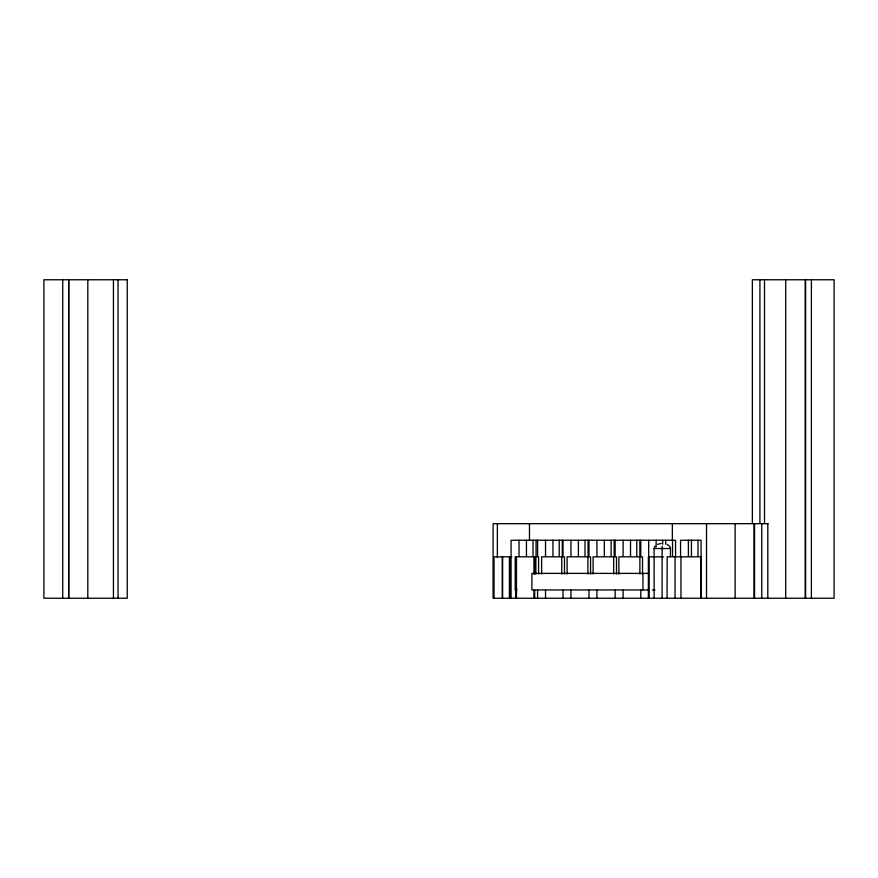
<?xml version="1.0" encoding="UTF-8"?>
<svg xmlns="http://www.w3.org/2000/svg" width="878" height="878" viewBox="0 0 878 878"><rect width="100%" height="100%" fill="white"/><g stroke="black" fill="none" stroke-linecap="round" stroke-linejoin="round"><path stroke-width="1.32" d="M662.144 546.171L662.089 598.236M655.043 546.171L654.121 548.53L654.121 598.236M657.534 544.338L661.244 543.416M768.02 523.672L493.085 523.672L493.085 598.236L834.1 598.236L834.1 279.764L752.358 279.764L752.358 523.068M653.989 548.53L670.485 548.53L670.408 556.586M511.918 556.817L494.018 556.817L494.018 598.236M663.647 556.817L648.37 556.817L648.37 598.236M648.677 573.389L531.903 573.389L531.903 589.961L648.677 589.961M517.032 589.961L515.199 589.961L515.199 556.817L538.587 556.817L538.587 574.047M652.431 589.961L655.054 589.961M667.225 544.338L670.101 546.928M670.309 547.718L670.408 548.53M811.393 279.764L811.393 598.236M805.62 279.764L805.62 598.236M805.203 279.764L805.203 598.236M785.711 279.764L785.711 598.236M767.811 523.672L767.811 598.236M764.497 279.764L764.497 523.068M761.753 523.672L761.753 598.236M759.92 279.764L759.92 523.068M754.531 523.672L754.531 598.236M754.015 523.672L754.015 598.236M735.138 523.672L735.138 598.236M706.527 523.672L706.527 598.236M698.01 540.244L698.01 556.433M691.425 540.244L691.425 556.433M688.396 540.244L688.396 556.433M680.966 556.817L680.966 598.236M680.56 556.433L680.56 540.244L701.061 540.244L701.061 598.236L701.006 556.817L667.17 556.817L667.06 598.236M675.555 556.433L675.555 540.244L511.062 540.244L511.062 598.236M675.039 556.817L675.039 598.236M672.526 540.244L672.526 556.433M672.35 523.672L672.35 539.937M665.689 540.244L665.689 544.283M662.66 540.244L662.66 544.283M656.14 540.244L656.14 546.983M649.149 556.817L649.149 598.236M648.677 540.244L648.677 556.433M642.937 573.389L642.937 589.961M642.52 574.047L642.52 556.817L618.88 556.817L618.88 574.047M640.753 540.244L640.753 556.433M640.753 590.148L640.753 598.236M639.853 540.244L639.853 556.433M639.875 556.817L639.875 574.047M636.791 540.244L636.791 556.433M630.525 540.244L630.525 556.433M623.095 540.244L623.095 556.433M623.095 590.148L623.095 598.236M616.499 574.047L616.499 556.817L593.089 556.817L593.089 574.047M615.149 540.244L615.149 556.433M615.149 590.148L615.149 598.236M614.161 540.244L614.161 556.433M613.678 556.817L613.678 574.047M611.11 540.244L611.11 556.433M604.349 540.244L604.349 556.433M596.919 540.244L596.919 556.433M596.919 590.148L596.919 598.236M590.576 574.047L590.576 556.817L567.089 556.817L567.089 574.047M588.973 540.244L588.973 556.433M588.973 590.148L588.973 598.236M588.062 540.244L588.062 556.433M587.909 556.817L587.909 574.047M585.011 540.244L585.011 556.433M578.382 540.244L578.382 556.433M570.952 540.244L570.952 556.433M570.952 590.148L570.952 598.236M564.477 574.047L564.477 556.817L541.638 556.817L541.638 574.047M563.028 540.244L563.028 556.433M563.028 590.148L563.028 598.236M562.271 540.244L562.271 556.433M561.755 556.817L561.755 574.047M559.22 540.244L559.22 556.433M552.953 540.244L552.953 556.433M545.523 540.244L545.523 556.433M545.523 590.148L545.523 598.236M537.577 540.244L537.577 556.433M537.577 590.148L537.577 598.236M536.052 540.244L536.052 556.433M535.865 556.817L535.865 574.047M534.669 556.817L534.669 574.19M534.669 590.225L534.669 598.236M533.945 556.817L533.945 574.19M533.945 590.225L533.945 598.236M533.012 540.244L533.012 556.433M529.467 523.672L529.467 539.937M526.438 540.244L526.438 556.433M519.03 540.244L519.03 556.433M516.473 556.817L516.473 598.236M515.847 556.817L515.847 598.236M509.92 556.817L509.92 598.236M509.405 556.817L509.405 598.236M502.622 556.817L502.622 598.236M502.26 556.817L502.26 598.236M497.365 523.672L497.365 557.563M118.058 279.764L118.058 598.236M113.449 279.764L113.449 598.236M87.811 279.764L87.811 598.236M68.736 279.764L68.736 598.236M68.649 279.764L68.649 598.236M62.722 279.764L62.722 598.236M127.244 279.764L43.9 279.764L43.9 598.236L127.244 598.236L127.244 279.764"/></g></svg>
